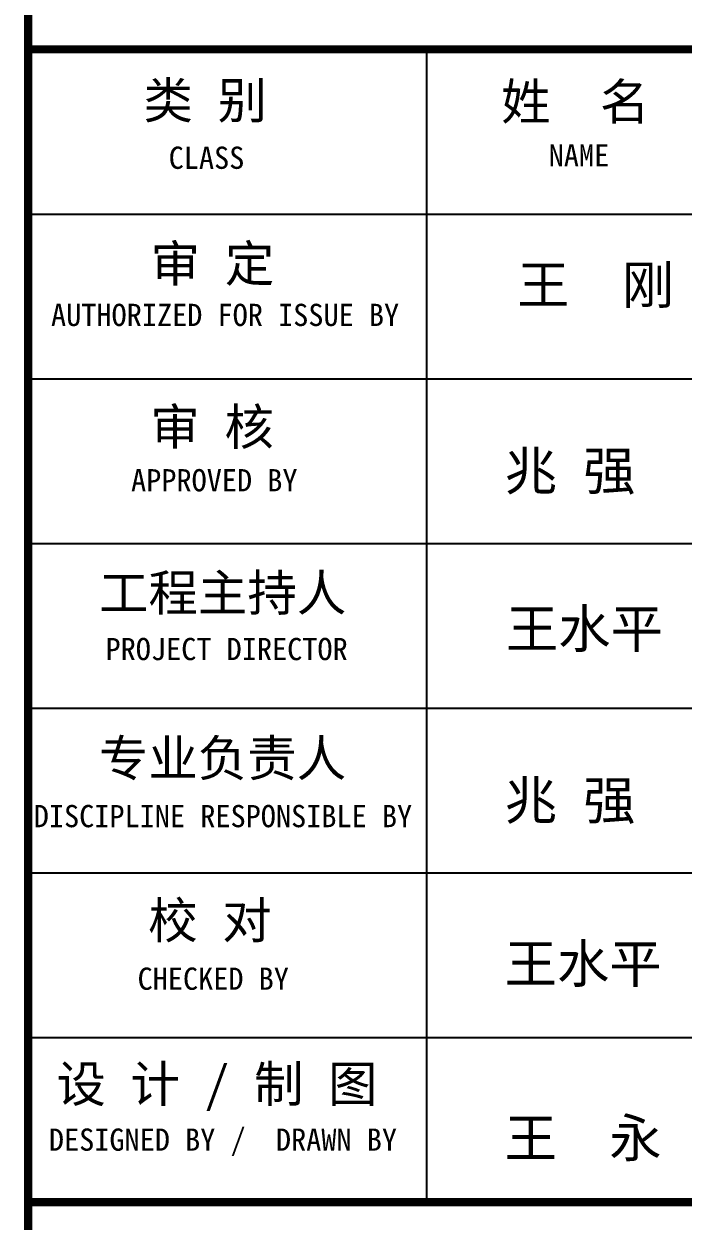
# Model space of a CAD drawing. Extents: x 343352 to 417652, y 770641 to 1036530.
# Drawn here: x 396121 to 399520, y 869656 to 875834 of the extents above; entities that cross this region are included whole.
import ezdxf

# ---------------------------------------------------------------- set-up
doc = ezdxf.new("R2010")
doc.units = 0
doc.header["$LTSCALE"] = 1000
doc.header["$MEASUREMENT"] = 0
doc.layers.add('PUB_TEXT', color=7, linetype='Continuous')
doc.layers.add('PUB_TITLE', color=4, linetype='Continuous')
doc.styles.add('TQ', font='')
doc.styles.get('TQ').set_extended_font_data('SimSun')

msp = doc.modelspace()

# ---------------------------------------------------------------- linework, layer by layer
at = {"layer": 'PUB_TITLE'}
for p, q in [((398199.5, 869752.6), (398199.5, 875702.6)), ((396142.5, 874852.6), (401752.5, 874852.6)), ((396142.5, 874002.6), (401752.5, 874002.6)), ((396142.5, 873152.6), (401752.5, 873152.6)), ((396142.5, 872302.6), (401752.5, 872302.6)), ((396142.5, 871452.6), (401752.5, 871452.6)), ((396142.5, 870602.6), (401752.5, 870602.6)), ((396142.5, 869752.6), (401752.5, 869752.6))]:
    msp.add_line(p, q, dxfattribs=at)
at = {"layer": 'PUB_TITLE', "lineweight": 40, "const_width": 42.5}
for points in [[(396142.5, 899980.7), (396142.5, 859980.7)], [(396142.5, 875702.6), (401752.5, 875702.6)], [(396142.5, 869752.6), (401752.5, 869752.6)]]:
    msp.add_lwpolyline(points, dxfattribs=at)

# ---------------------------------------------------------------- texts
at = {"layer": 'PUB_TEXT', "color": 4, "style": 'TQ'}
msp.add_text('王  刚', height=198, rotation=359.99644, dxfattribs=at).set_placement((398664.5, 874388.4))
at = {"layer": 'PUB_TEXT', "style": 'TQ'}
for s, p in [('兆 强', (398600.2, 873428.3, 27.8)), ('王水平', (398606.3, 872613.5, 27.8)), ('兆 强', (398600.2, 871728.3, 27.8)), ('王水平', (398600.2, 870885.5, 27.8)), ('王  永', (398600.2, 869985.5, 27.8))]:
    msp.add_text(s, height=198, dxfattribs=at).set_placement(p)
at = {"layer": 'PUB_TEXT', "attachment_point": 1, "style": 'TQ'}
for s, insert, char_height, width in [('类 别', (396737.5, 875532.6), 187, 1111.8), ('姓  名', (398582.2, 875525.7), 187, 1162.485), ('CLASS', (396867.4, 875200.4), 114.75, 2399.55), ('NAME', (398827.2, 875212.7), 114.75, 2399.55), ('审 定', (396774.6, 874690.4), 187, 805.34), ('AUTHORIZED FOR ISSUE BY', (396260.7, 874389.3), 114.75, 2399.55), ('审 核', (396773, 873847.9), 187, 1427.856), ('APPROVED BY', (396673.5, 873536.1), 114.75, 2399.55), ('工程主持人', (396508.3, 872991.2), 187, 1739.562), ('PROJECT DIRECTOR', (396541.8, 872665), 114.75, 2399.55), ('专业负责人', (396507.5, 872137.9), 187, 1661.535), ('DISCIPLINE RESPONSIBLE BY', (396171.7, 871802.8), 114.75, 2399.55), ('校 对', (396761.6, 871301.2), 187, 2006.142), ('CHECKED BY', (396707, 870963.7), 114.75, 2399.55), ('设 计 / 制 图', (396288.4, 870456.9), 187, 2576.963), ('DESIGNED BY /  DRAWN BY', (396249.7, 870133.2), 114.75, 2399.55)]:
    msp.add_mtext(s, dxfattribs=dict(at, insert=insert, char_height=char_height, width=width))

doc.saveas('drawing.dxf')
